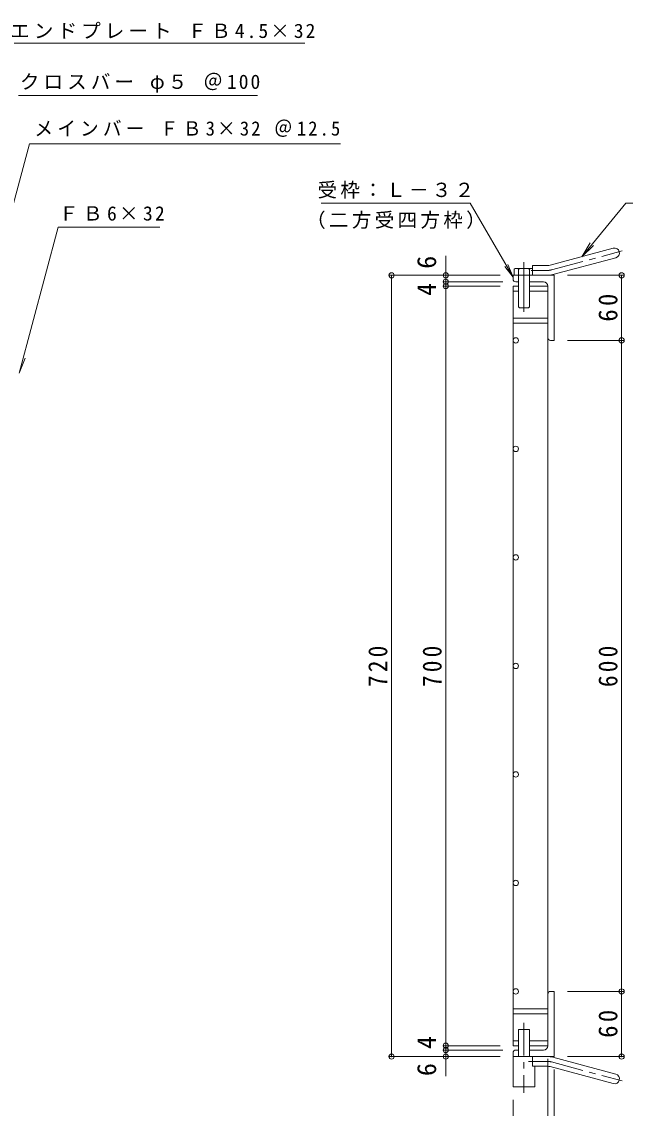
# Model space of a CAD drawing. Units: millimetres at full size, sheet at 1:6. Extents: x -1051 to 1061, y -825 to 708.
# Drawn here: x -317 to 239, y -293 to 708 of the extents above; entities that cross this region are included whole.
import ezdxf
from ezdxf.enums import TextEntityAlignment as Align

# ---------------------------------------------------------------- set-up
doc = ezdxf.new("R2010")
doc.units = ezdxf.units.MM
doc.header["$LTSCALE"] = 6
doc.header["$PDMODE"] = 32
doc.header["$PDSIZE"] = 4.8
doc.linetypes.add('CHAIN1', pattern=[8, 5, -1, 1, -1])
doc.linetypes.add('CHAIN2', pattern=[12, 9, -1, 1, -1])
for name, color, linetype, lineweight in [('A-1', 2, 'Continuous', 9), ('A-2', 3, 'Continuous', 9), ('A-4', 7, 'Continuous', 9), ('A-5', 7, 'Continuous', 9), ('A-9', 4, 'Continuous', 9)]:
    doc.layers.add(name, color=color, linetype=linetype, lineweight=lineweight)
doc.styles.add('ＭＳ ゴシック', font='')
doc.styles.get('ＭＳ ゴシック').set_extended_font_data('MS Gothic')

msp = doc.modelspace()

# ---------------------------------------------------------------- linework, layer by layer
at = {"layer": 'A-1'}
for p, q in [((169.712, 484.106), (227.903, 499.698)), ((172.041, 475.413), (230.232, 491.005)), ((153.567, 474.799), (153.567, 483.799)), ((167.383, 483.799), (153.567, 483.799)), ((135.567, 471.299), (135.567, 474.799)), ((173.568, 474.799), (135.567, 474.799)), ((173.568, 474.799), (173.568, 414.8)), ((140.567, 468.799), (138.068, 468.799)), ((163.568, 468.799), (150.568, 468.799)), ((167.568, 464.799), (167.568, 417.299)), ((170.068, 414.8), (173.568, 414.8)), ((167.568, -235.2), (167.568, -187.7)), ((170.068, -185.201), (173.568, -185.201)), ((173.568, -245.2), (173.568, -185.201)), ((140.567, -239.2), (138.068, -239.2)), ((163.568, -239.2), (150.567, -239.2)), ((135.567, -241.701), (135.567, -245.2)), ((173.568, -245.2), (135.567, -245.2)), ((153.567, -245.2), (153.567, -254.2)), ((172.041, -245.814), (230.232, -261.406)), ((167.383, -254.2), (153.567, -254.2)), ((169.712, -254.507), (227.903, -270.099))]:
    msp.add_line(p, q, dxfattribs=at)
at = {"layer": 'A-1', "linetype": 'CHAIN1'}
for p, q in [((170.877, 479.76), (236.043, 497.221)), ((167.383, 479.299), (152.269, 479.299)), ((167.383, -249.701), (149.763, -249.701)), ((170.877, -250.161), (236.043, -267.622))]:
    msp.add_line(p, q, dxfattribs=at)
at = {"layer": 'A-1'}
for centre, radius, start, end in [((229.068, 495.352), 4.5, 285.00014, 104.99991), ((167.383, 492.799), 9, 270, 285.00002), ((138.068, 471.299), 2.5, 180, 270), ((167.383, 492.799), 18, 270, 285), ((163.568, 464.799), 4, 0, 90), ((170.068, 417.299), 2.5, 180, 270), ((170.068, -187.7), 2.5, 90, 180), ((138.068, -241.701), 2.5, 90, 180), ((163.568, -235.2), 4, 270, 0), ((167.383, -263.2), 18, 75, 90), ((167.383, -263.2), 9, 74.99998, 90), ((229.068, -265.753), 4.5, 255.00009, 74.99986)]:
    msp.add_arc(centre, radius, start, end, dxfattribs=at)
at = {"layer": 'A-1', "linetype": 'CHAIN1'}
for centre, start, end in [((167.383, 492.799), 270, 284.99995), ((167.383, -263.2), 75.00005, 90)]:
    msp.add_arc(centre, 13.5, start, end, dxfattribs=at)
at = {"layer": 'A-2'}
for p, q in [((135.567, 464.799), (140.567, 464.799)), ((135.567, 464.799), (135.567, -235.2)), ((135.567, 460.299), (140.567, 460.299)), ((150.568, 460.299), (167.568, 460.299)), ((167.568, -230.7), (167.568, 113.3)), ((135.567, -230.7), (140.567, -230.7)), ((135.567, -235.2), (140.567, -235.2)), ((150.567, -230.7), (167.568, -230.7)), ((150.567, -235.2), (167.568, -235.2))]:
    msp.add_line(p, q, dxfattribs=at)
at = {"layer": 'A-2', "color": 4}
for p, q in [((135.567, 435.299), (167.568, 435.299)), ((135.567, 430.799), (167.568, 430.799)), ((135.567, -201.2), (167.568, -201.2)), ((135.567, -205.7), (167.568, -205.7))]:
    msp.add_line(p, q, dxfattribs=at)
at = {"layer": 'A-2'}
msp.add_lwpolyline([(150.568, 464.799), (167.568, 464.799), (167.568, 113.3)], dxfattribs=at)
for centre in [(138.068, 414.8), (138.068, 314.8), (138.068, 214.8), (138.068, 114.8), (138.068, 14.8), (138.068, -85.2), (138.068, -185.2)]:
    msp.add_circle(centre, 2.5, dxfattribs=at)
at = {"layer": 'A-4'}
for p, q in [((73.567, 474.799), (73.567, 492.799)), ((21.767, 474.799), (123.567, 474.799)), ((23.567, 474.799), (23.567, -245.2)), ((73.567, 474.799), (73.567, 468.799)), ((237.368, 474.799), (185.568, 474.799)), ((235.568, 474.799), (235.568, 414.8)), ((71.767, 468.799), (126.068, 468.799)), ((71.767, 464.799), (123.567, 464.799)), ((73.567, 468.799), (73.567, 464.799)), ((73.567, 464.799), (73.567, -235.2)), ((237.368, 414.8), (185.568, 414.8)), ((235.568, 414.8), (235.568, -185.201)), ((237.368, -185.201), (185.568, -185.201)), ((235.568, -185.201), (235.568, -245.2)), ((71.767, -235.2), (123.567, -235.2)), ((71.767, -239.2), (126.068, -239.2)), ((73.567, -235.2), (73.567, -239.2)), ((73.567, -239.2), (73.567, -245.2)), ((21.767, -245.2), (123.567, -245.2)), ((73.567, -245.2), (73.567, -263.2)), ((167.568, -319), (167.568, -247.2)), ((237.368, -245.2), (185.568, -245.2)), ((173.568, -369), (173.568, -257.2)), ((135.567, -369), (135.567, -285.2))]:
    msp.add_line(p, q, dxfattribs=at)
for p in [(23.567, 474.799), (73.567, 474.799), (73.567, 468.799), (235.568, 474.799), (73.567, 464.799), (235.568, 414.8), (235.568, -185.201), (73.567, -235.2), (73.567, -239.2), (23.567, -245.2), (73.567, -245.2), (235.568, -245.2)]:
    msp.add_point(p, dxfattribs=at)
at = {"layer": 'A-5'}
for p, q in [((-319.97, 640.533), (-99.81, 640.533)), ((-351.009, 443.521), (-309.816, 595.934)), ((-309.816, 595.934), (-23.405, 595.934)), ((-41.353, 541.327), (96.147, 541.327)), ((96.147, 541.327), (135.567, 473.049)), ((198.808, 491.902), (206.719, 504.646)), ((198.808, 491.902), (209.748, 502.165)), ((135.567, 473.049), (127.958, 482.966)), ((135.567, 473.049), (130.784, 484.598)), ((-319.588, 384.664), (-313.847, 398.522))]:
    msp.add_line(p, q, dxfattribs=at)
for points in [[(-388.37, 464.8), (-327.911, 688.587), (-56.204, 688.587)], [(198.808, 491.902), (239.305, 541.327), (379.607, 541.327)], [(-319.588, 384.664), (-283.585, 519.028), (-189.817, 519.028)]]:
    msp.add_lwpolyline(points, dxfattribs=at)
at = {"layer": 'A-9'}
for p, q in [((152.51, 481.199), (138.625, 481.199)), ((136.682, 480.456), (136.682, 474.799)), ((140.567, 474.799), (140.567, 480.456)), ((140.567, 445.611), (140.567, 474.799)), ((150.568, 474.799), (150.568, 480.456)), ((150.568, 445.611), (150.568, 474.799)), ((141.38, 444.799), (140.567, 445.611)), ((141.38, 444.799), (149.755, 444.799)), ((149.755, 444.799), (150.568, 445.611)), ((150.567, -220.2), (140.567, -220.2)), ((140.567, -245.2), (140.567, -220.2)), ((150.567, -245.2), (150.567, -220.2)), ((155.567, -254.2), (155.567, -273.2))]:
    msp.add_line(p, q, dxfattribs=at)
at = {"layer": 'A-9', "linetype": 'CHAIN2'}
msp.add_line((145.567, 486.94), (145.567, 441.266), dxfattribs=at)
at = {"layer": 'A-9', "linetype": 'CHAIN1'}
msp.add_line((145.567, -214.27), (145.567, -278.632), dxfattribs=at)
at = {"layer": 'A-9'}
msp.add_lwpolyline([(135.567, -245.2), (135.567, -273.2), (155.567, -273.2)], dxfattribs=at)
for centre, radius, start, end in [((138.625, 478.289), 2.91, 48.12389, 131.8763), ((145.567, 464.009), 17.19, 73.09029, 106.90971), ((152.51, 478.289), 2.91, 68.68713, 131.87611)]:
    msp.add_arc(centre, radius, start, end, dxfattribs=at)

# ---------------------------------------------------------------- texts
at = {"layer": 'A-4', "color": 2, "style": 'ＭＳ ゴシック'}
for s, p in [('6', (69.967, 480.799)), ('4', (69.967, 455.799)), ('4', (69.967, -238.2)), ('6', (69.967, -263.2))]:
    msp.add_text(s, height=17.6, rotation=90, dxfattribs=at).set_placement(p, align=Align.BOTTOM_LEFT)
at = {"layer": 'A-4', "color": 2, "char_height": 17.6, "attachment_point": 7, "rotation": 90, "style": 'ＭＳ ゴシック'}
for s, insert in [('\\T1.27;\\W0.95;60', (231.968, 432.05)), ('\\T1.27;\\W0.9;720', (19.967, 95.3)), ('\\T1.27;\\W0.9;700', (69.967, 95.299)), ('\\T1.27;\\W0.9;600', (231.968, 95.299)), ('\\T1.27;\\W0.95;60', (231.968, -227.951))]:
    msp.add_mtext(s, dxfattribs=dict(at, insert=insert))
at = {"layer": 'A-5', "char_height": 13.2, "attachment_point": 7, "style": 'ＭＳ ゴシック'}
for s, insert in [('\\T1.21;エンドプレート\\~ＦＢ4.5×32', (-327.704, 692.745)), ('\\T1.21;クロスバー\\~φ５\\~＠100', (-318.81, 643.018)), ('\\T1.23;\\W0.95;メインバー\\~ＦＢ3×32\\~＠12.5', (-305.405, 602.299)), ('\\T1.17;受枠：Ｌ－３２', (-44.603, 545.488)), ('\\T1.23;ＦＢ6×32', (-282.817, 525.037)), ('\\T1.17;（二方受四方枠）', (-55.103, 517.456))]:
    msp.add_mtext(s, dxfattribs=dict(at, insert=insert))

doc.saveas('drawing.dxf')
